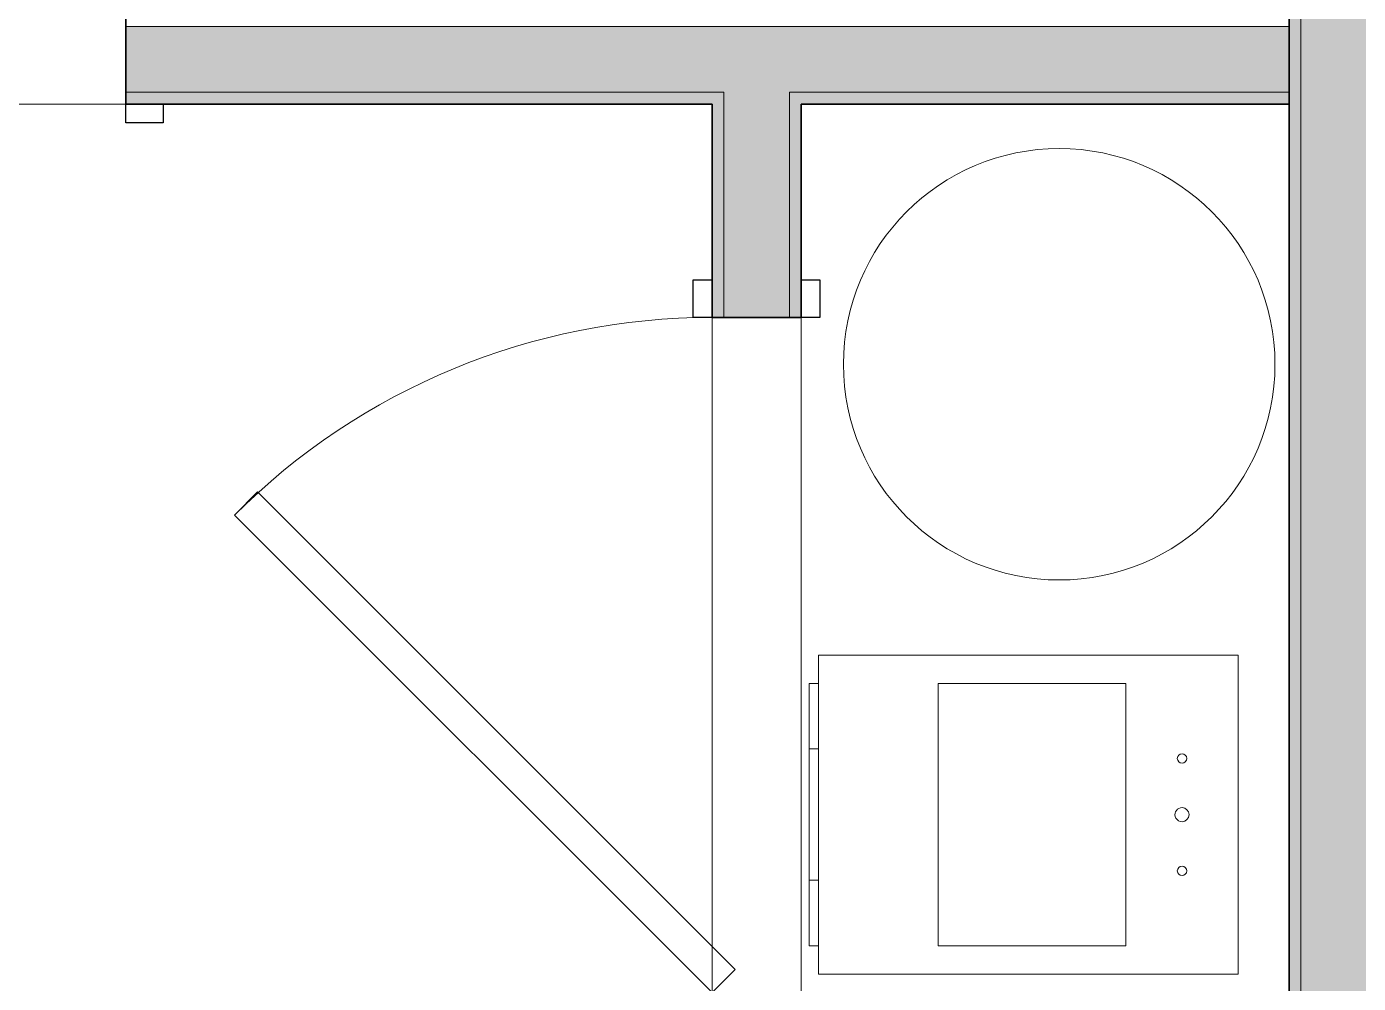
# Model space of a CAD drawing. Header units: inches. Extents: x 6 to 8416, y -388 to 6104.
# Drawn here: x 5312.9 to 5383.9, y 141.8 to 192.8 of the extents above; entities that cross this region are included whole.
import ezdxf

# ---------------------------------------------------------------- set-up
doc = ezdxf.new("R2010")
doc.units = ezdxf.units.IN
doc.header["$MEASUREMENT"] = 0
for name, color, linetype, lineweight in [('A-DOOR', 31, 'Continuous', 18), ('A-DOOR-FRAM', 31, 'Continuous', 25), ('A-GENM', 13, 'Continuous', 18), ('A-ROOM', 32, 'Continuous', 13), ('A-WALL', 113, 'Continuous', 25), ('A-WALL-PATT', 111, 'Continuous', 35), ('I-WALL', 2, 'Continuous', 25), ('M-EQPM', 50, 'Continuous', 18)]:
    doc.layers.add(name, color=color, linetype=linetype, lineweight=lineweight)

# ---------------------------------------------------------------- blocks, each defined once
blk = doc.blocks.new('Unit-Single-Flush-ICC ADA-AM - 36_ x 84_-NR _U-BA _ BATH_-6493387-LEVEL 3 - PLAN Copy 1 Copy 1')
at = {"layer": 'A-DOOR'}
for p, q in [((16.25, -2.375), (18, -2.375)), ((16.25, -2.375), (16.25, -38.375)), ((18, -2.375), (18, -38.375)), ((16.25, -38.375), (18, -38.375))]:
    blk.add_line(p, q, dxfattribs=at)
at = {"layer": 'A-DOOR', "lineweight": 9}
blk.add_arc((18, -2.375), 36, 180, 270, dxfattribs=at)
at = {"layer": 'A-DOOR-FRAM'}
for p, q in [((-20, 2.375), (-20, 3.375)), ((-20, 3.375), (-18, 3.375)), ((-18, 3.375), (-18, 2.375)), ((18, 2.375), (18, 3.375)), ((18, 3.375), (20, 3.375)), ((20, 3.375), (20, 2.375)), ((-18, 2.375), (-20, 2.375)), ((20, 2.375), (18, 2.375)), ((-20, -2.375), (-18, -2.375)), ((-20, -3.375), (-20, -2.375)), ((-18, -2.375), (-18, -3.375)), ((18, -2.375), (20, -2.375)), ((18, -3.375), (18, -2.375)), ((20, -2.375), (20, -3.375)), ((-18, -3.375), (-20, -3.375)), ((20, -3.375), (18, -3.375))]:
    blk.add_line(p, q, dxfattribs=at)
at = {"layer": 'A-DOOR-FRAM', "lineweight": 18}
for p, q in [((-20, 3.375), (-18, 3.375)), ((-20, 3.375), (-20, 2.375)), ((-18, 3.375), (-18, 2.375)), ((18, 3.375), (20, 3.375)), ((18, 3.375), (18, 2.375)), ((20, 3.375), (20, 2.375)), ((-18, 2.375), (-20, 2.375)), ((20, 2.375), (18, 2.375)), ((-20, -3.375), (-20, -2.375)), ((-20, -2.375), (-18, -2.375)), ((-18, -3.375), (-18, -2.375)), ((18, -3.375), (18, -2.375)), ((18, -2.375), (20, -2.375)), ((20, -3.375), (20, -2.375)), ((-18, -3.375), (-20, -3.375)), ((20, -3.375), (18, -3.375))]:
    blk.add_line(p, q, dxfattribs=at)
blk = doc.blocks.new('PL Water Heater-IL - 40 Gallon-2491747-LEVEL 3 - PLAN Copy 1 Copy 1')
at = {"layer": 'M-EQPM'}
blk.add_circle((0, 0), 11.5, dxfattribs=at)
blk = doc.blocks.new('ME Fan Coil Unit - Vertical - Stack-IL - 300 CFM-V1134-LEVEL 3 - PLAN Copy 1 Copy 1')
at = {"layer": 'A-GENM'}
for p, q in [((1.5, 0.5), (5, 0.5)), ((1.5, 0.5), (5, 0.5)), ((1.5, 0.5), (5, 0.5)), ((1.5, 0.5), (5, 0.5)), ((1.5, 0.5), (5, 0.5)), ((1.5, 0.5), (5, 0.5)), ((1.5, 0.5), (5, 0.5)), ((1.5, 0.5), (5, 0.5)), ((1.5, 0.5), (5, 0.5)), ((1.5, 0.5), (5, 0.5)), ((1.5, 0.5), (5, 0.5)), ((1.5, 0.5), (5, 0.5)), ((1.5, 0.5), (5, 0.5)), ((1.5, 0.5), (5, 0.5)), ((1.5, 0.5), (5, 0.5)), ((1.5, 0.5), (5, 0.5)), ((1.5, 0.5), (5, 0.5)), ((1.5, 0.5), (5, 0.5)), ((1.5, 0.5), (5, 0.5)), ((1.5, 0.5), (5, 0.5)), ((1.5, 0.5), (5, 0.5)), ((1.5, 0.5), (5, 0.5)), ((1.5, 0.5), (5, 0.5)), ((5, 0.5), (12, 0.5)), ((5, 0.5), (12, 0.5)), ((5, 0.5), (12, 0.5)), ((5, 0.5), (12, 0.5)), ((5, 0.5), (12, 0.5)), ((5, 0.5), (12, 0.5)), ((5, 0.5), (12, 0.5)), ((5, 0.5), (12, 0.5)), ((5, 0.5), (12, 0.5)), ((5, 0.5), (12, 0.5)), ((5, 0.5), (12, 0.5)), ((5, 0.5), (12, 0.5)), ((5, 0.5), (12, 0.5)), ((5, 0.5), (12, 0.5)), ((5, 0.5), (12, 0.5)), ((5, 0.5), (12, 0.5)), ((5, 0.5), (12, 0.5)), ((5, 0.5), (12, 0.5)), ((5, 0.5), (12, 0.5)), ((5, 0.5), (12, 0.5)), ((5, 0.5), (12, 0.5)), ((5, 0.5), (12, 0.5)), ((5, 0.5), (12, 0.5)), ((12, 0.5), (15.5, 0.5)), ((12, 0.5), (15.5, 0.5)), ((12, 0.5), (15.5, 0.5)), ((12, 0.5), (15.5, 0.5)), ((12, 0.5), (15.5, 0.5)), ((12, 0.5), (15.5, 0.5)), ((12, 0.5), (15.5, 0.5)), ((12, 0.5), (15.5, 0.5)), ((12, 0.5), (15.5, 0.5)), ((12, 0.5), (15.5, 0.5)), ((12, 0.5), (15.5, 0.5)), ((12, 0.5), (15.5, 0.5)), ((12, 0.5), (15.5, 0.5)), ((12, 0.5), (15.5, 0.5)), ((12, 0.5), (15.5, 0.5)), ((12, 0.5), (15.5, 0.5)), ((12, 0.5), (15.5, 0.5)), ((12, 0.5), (15.5, 0.5)), ((12, 0.5), (15.5, 0.5)), ((12, 0.5), (15.5, 0.5)), ((12, 0.5), (15.5, 0.5)), ((12, 0.5), (15.5, 0.5)), ((12, 0.5), (15.5, 0.5))]:
    blk.add_line(p, q, dxfattribs=at)
at = {"layer": 'M-EQPM'}
for p, q in [((17, 0), (0, 0)), ((0, 0), (0, -22.375)), ((0, -22.375), (0, 0)), ((0, 0), (1.5, 0)), ((15.5, 0.5), (1.5, 0.5)), ((1.5, 0.5), (15.5, 0.5)), ((1.5, 0.5), (1.5, 0)), ((1.5, 0.5), (1.5, 0)), ((5, 0.5), (1.5, 0.5)), ((1.5, 0.5), (5, 0.5)), ((1.5, 0.5), (1.5, 0)), ((1.5, 0.5), (1.5, 0)), ((1.5, 0), (5, 0)), ((1.5, 0), (15.5, 0)), ((15.5, 0), (1.5, 0)), ((5, 0), (1.5, 0)), ((1.5, 0), (5, 0)), ((12, 0.5), (5, 0.5)), ((5, 0.5), (12, 0.5)), ((5, 0.5), (5, 0)), ((5, 0.5), (5, 0)), ((12, 0.5), (5, 0.5)), ((5, 0.5), (12, 0.5)), ((5, 0), (12, 0)), ((5, 0), (12, 0)), ((12, 0), (5, 0)), ((12, 0), (5, 0)), ((5, 0), (12, 0)), ((12, 0), (12, 0.5)), ((12, 0.5), (12, 0)), ((15.5, 0.5), (12, 0.5)), ((12, 0.5), (15.5, 0.5)), ((12, 0), (15.5, 0)), ((15.5, 0), (12, 0)), ((12, 0), (15.5, 0)), ((15.5, 0), (15.5, 0.5)), ((15.5, 0.5), (15.5, 0)), ((15.5, 0), (15.5, 0.5)), ((15.5, 0.5), (15.5, 0)), ((15.5, 0), (17, 0)), ((17, -22.375), (17, 0)), ((17, 0), (17, -22.375)), ((1.5, -16.375), (1.5, -6.375)), ((1.5, -6.375), (15.5, -6.375)), ((15.5, -6.375), (1.5, -6.375)), ((1.5, -6.375), (1.5, -16.375)), ((15.5, -6.375), (15.5, -16.375)), ((15.5, -16.375), (15.5, -6.375)), ((15.5, -16.375), (1.5, -16.375)), ((1.5, -16.375), (15.5, -16.375)), ((0, -22.375), (17, -22.375)), ((17, -22.375), (0, -22.375))]:
    blk.add_line(p, q, dxfattribs=at)
for centre, radius, start, end in [((5.5, -19.375), 0.25, 0, 180), ((5.5, -19.375), 0.25, 0, 180), ((8.5, -19.375), 0.375, 120, 180), ((8.5, -19.375), 0.375, 120, 180), ((8.5, -19.375), 0.375, 105, 120), ((8.5, -19.375), 0.375, 105, 120), ((8.5, -19.375), 0.375, 0, 105), ((8.5, -19.375), 0.375, 0, 105), ((11.5, -19.375), 0.25, 0, 180), ((11.5, -19.375), 0.25, 0, 180), ((5.5, -19.375), 0.25, 180, 360), ((5.5, -19.375), 0.25, 180, 0), ((8.5, -19.375), 0.375, 180, 360), ((8.5, -19.375), 0.375, 180, 0), ((11.5, -19.375), 0.25, 180, 360), ((11.5, -19.375), 0.25, 180, 0)]:
    blk.add_arc(centre, radius, start, end, dxfattribs=at)
blk = doc.blocks.new('Unit-Single-Flush-ICC ADA-AM - 36_ x 84_-NR _U-M _ Maintenance_Utility Only_-6562834-LEVEL 3 - PLAN Copy 1 Copy 1')
at = {"layer": 'A-DOOR'}
for p, q in [((16.763, -1.138), (-8.693, -26.593)), ((16.763, -1.138), (18, -2.375)), ((18, -2.375), (-7.456, -27.831)), ((-8.693, -26.593), (-7.456, -27.831))]:
    blk.add_line(p, q, dxfattribs=at)
at = {"layer": 'A-DOOR', "lineweight": 9}
blk.add_arc((18, -2.375), 36, 180, 225, dxfattribs=at)
at = {"layer": 'A-DOOR-FRAM'}
for p, q in [((-20, 2.375), (-20, 3.375)), ((-20, 3.375), (-18, 3.375)), ((-18, 3.375), (-18, 2.375)), ((18, 2.375), (18, 3.375)), ((18, 3.375), (20, 3.375)), ((20, 3.375), (20, 2.375)), ((-18, 2.375), (-20, 2.375)), ((20, 2.375), (18, 2.375)), ((-20, -2.375), (-18, -2.375)), ((-20, -3.375), (-20, -2.375)), ((-18, -2.375), (-18, -3.375)), ((18, -2.375), (20, -2.375)), ((18, -3.375), (18, -2.375)), ((20, -2.375), (20, -3.375)), ((-18, -3.375), (-20, -3.375)), ((20, -3.375), (18, -3.375))]:
    blk.add_line(p, q, dxfattribs=at)
at = {"layer": 'A-DOOR-FRAM', "lineweight": 18}
for p, q in [((-20, 3.375), (-18, 3.375)), ((-20, 3.375), (-20, 2.375)), ((-18, 3.375), (-18, 2.375)), ((18, 3.375), (20, 3.375)), ((18, 3.375), (18, 2.375)), ((20, 3.375), (20, 2.375)), ((-18, 2.375), (-20, 2.375)), ((20, 2.375), (18, 2.375)), ((-20, -3.375), (-20, -2.375)), ((-20, -2.375), (-18, -2.375)), ((-18, -3.375), (-18, -2.375)), ((18, -3.375), (18, -2.375)), ((18, -2.375), (20, -2.375)), ((20, -3.375), (20, -2.375)), ((-18, -3.375), (-20, -3.375)), ((20, -3.375), (18, -3.375))]:
    blk.add_line(p, q, dxfattribs=at)

msp = doc.modelspace()

# ---------------------------------------------------------------- hatches: boundary and pattern name
at = {"layer": 'A-WALL-PATT'}
msp.add_hatch(color=10, dxfattribs=at).paths.add_polyline_path([(5380.16533733, 131.93577679), (5380.79033733, 131.93577679), (5380.79033733, 262.06077679), (5380.16533733, 262.06077679), (5380.16533733, 134.29406081)])
at = {"layer": 'A-WALL-PATT', "transparency": 33554560}
h = msp.add_hatch(color=10, dxfattribs=at)
h.paths.add_polyline_path([(5349.41533733, 188.68577679), (5350.04033733, 188.68577679), (5350.04033733, 189.31077679), (5318.16533733, 189.31077679), (5318.16533733, 188.68577679), (5320.80803685, 188.68577679)])
h.paths.add_polyline_path([(5380.16533733, 188.68577679), (5380.16533733, 189.31077679), (5353.54033733, 189.31077679), (5353.54033733, 188.68577679), (5354.55053685, 188.68577679)])
h.paths.add_polyline_path([(5282.16533733, 188.68577679), (5282.16533733, 189.31077679), (5278.16533733, 189.31077679), (5278.16533733, 188.68577679)])
at = {"layer": 'A-WALL-PATT', "lineweight": 25, "transparency": 33554560}
h = msp.add_hatch(color=10, dxfattribs=at)
h.paths.add_polyline_path([(5350.04033733, 136.68577679), (5350.04033733, 141.31077679), (5349.41533733, 141.31077679), (5349.41533733, 136.68577679)])
h.paths.add_polyline_path([(5349.41533733, 177.31077679), (5350.04033733, 177.31077679), (5350.04033733, 188.68577679), (5349.41533733, 188.68577679)])
at = {"layer": 'A-WALL-PATT', "transparency": 33554560}
h = msp.add_hatch(color=10, dxfattribs=at)
h.paths.add_polyline_path([(5354.16533733, 136.68577679), (5354.16533733, 141.31077679), (5353.54033733, 141.31077679), (5353.54033733, 136.68577679)])
h.paths.add_polyline_path([(5353.54033733, 177.31077679), (5354.16533733, 177.31077679), (5354.16533733, 188.68577679), (5353.54033733, 188.68577679)])
at = {"layer": 'I-WALL'}
msp.add_hatch(color=10, dxfattribs=at).paths.add_polyline_path([(5382.79033733, 131.93577679), (5386.29033733, 131.93577679), (5386.29033733, 262.56077679), (5380.79033733, 262.56077679), (5380.79033733, 131.93577679), (5382.29033733, 131.93577679)])
at = {"layer": 'I-WALL', "transparency": 33554560}
h = msp.add_hatch(color=10, dxfattribs=at)
h.paths.add_polyline_path([(5380.16533733, 189.31077679), (5380.16533733, 192.81077679), (5318.16533733, 192.81077679), (5318.16533733, 189.31077679), (5379.54033733, 189.31077679)])
h.paths.add_polyline_path([(5278.16533733, 189.31077679), (5282.16533733, 189.31077679), (5282.16533733, 192.81077679), (5277.54033733, 192.81077679), (5277.54033733, 189.31077679)])
h = msp.add_hatch(color=10, dxfattribs=at)
h.paths.add_polyline_path([(5353.54033733, 136.06077679), (5353.54033733, 141.31077679), (5350.04033733, 141.31077679), (5350.04033733, 136.06077679)])
h.paths.add_polyline_path([(5353.54033733, 177.31077679), (5353.54033733, 189.31077679), (5350.04033733, 189.31077679), (5350.04033733, 177.31077679)])

# ---------------------------------------------------------------- linework, layer by layer
at = {"layer": 'A-ROOM', "lineweight": 9, "flags": 128}
msp.add_lwpolyline([(4848.54033733, -23.18922321), (5381.66533733, -23.18922321), (5381.66533733, 131.93577679), (5380.16533733, 131.93577679), (5380.16533733, 188.68577679), (5354.16533733, 188.68577679), (5354.16533733, 134.31077679), (5349.41533733, 134.31077679), (5349.41533733, 188.68577679), (5275.79033733, 188.68577679), (5275.79033733, 193.43577679), (5351.79033733, 193.43577679), (5380.16533733, 193.43577679), (5380.16533733, 261.43577679), (5001.16533733, 261.43577679)], dxfattribs=at)
at = {"layer": 'A-WALL', "lineweight": 9}
for p, q in [((5380.79033733, 262.56077679), (5380.79033733, 131.93577679)), ((5318.16533733, 192.81077679), (5380.16533733, 192.81077679)), ((5318.16533733, 189.31077679), (5350.04033733, 189.31077679)), ((5350.04033733, 177.31077679), (5350.04033733, 189.31077679)), ((5353.54033733, 189.31077679), (5380.16533733, 189.31077679)), ((5353.54033733, 177.31077679), (5353.54033733, 189.31077679))]:
    msp.add_line(p, q, dxfattribs=at)
at = {"layer": 'I-WALL', "lineweight": 35}
for p, q in [((5380.16533733, 131.93577679), (5380.16533733, 261.43577679)), ((5318.16533733, 193.43577679), (5318.16533733, 188.68577679)), ((5318.16533733, 188.68577679), (5349.41533733, 188.68577679)), ((5349.41533733, 188.68577679), (5349.41533733, 177.31077679)), ((5354.16533733, 188.68577679), (5380.16533733, 188.68577679)), ((5354.16533733, 177.31077679), (5354.16533733, 188.68577679)), ((5349.41533733, 177.31077679), (5354.16533733, 177.31077679))]:
    msp.add_line(p, q, dxfattribs=at)

# ---------------------------------------------------------------- block references
at = {"layer": 'A-DOOR'}
for name, p, rotation in [('Unit-Single-Flush-ICC ADA-AM - 36_ x 84_-NR _U-BA _ BATH_-6493387-LEVEL 3 - PLAN Copy 1 Copy 1', (5300.16533733, 191.06077679), 180), ('Unit-Single-Flush-ICC ADA-AM - 36_ x 84_-NR _U-M _ Maintenance_Utility Only_-6562834-LEVEL 3 - PLAN Copy 1 Copy 1', (5351.79033733, 159.31077679), 269.9999999999977)]:
    msp.add_blockref(name, p, dxfattribs=dict(at, rotation=rotation))
at = {"layer": 'M-EQPM'}
for name, p, rotation in [('PL Water Heater-IL - 40 Gallon-2491747-LEVEL 3 - PLAN Copy 1 Copy 1', (5367.91533733, 174.81077679), 269.9999999999987), ('ME Fan Coil Unit - Vertical - Stack-IL - 300 CFM-V1134-LEVEL 3 - PLAN Copy 1 Copy 1', (5355.08496713, 142.30053146), 89.99999999999787)]:
    msp.add_blockref(name, p, dxfattribs=dict(at, rotation=rotation))

doc.saveas('drawing.dxf')
